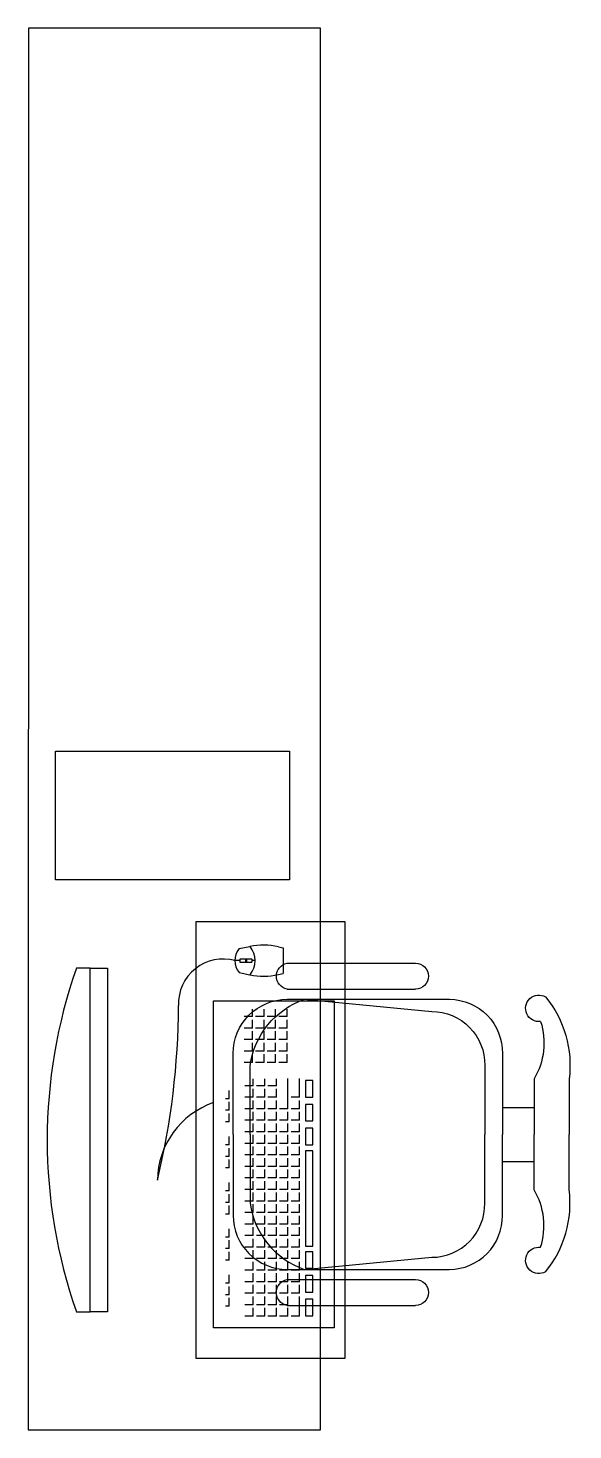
# Model space of a CAD drawing. Header units: millimetres. Extents: x -13913 to 5993, y 1496 to 3225.
# Drawn here: x -13912.759 to -13911.827, y 1495.603 to 1498.002 of the extents above.
import ezdxf

# ---------------------------------------------------------------- set-up
doc = ezdxf.new("R2010")
doc.units = ezdxf.units.MM
doc.layers.add('P1-MUEBLES', color=7, linetype='Continuous')

# ---------------------------------------------------------------- blocks, each defined once
blk = doc.blocks.new('A$C152fcc00')
at = {"color": 0}
for p, q in [((0.1073, 0.681), (0.3622, 0.681)), ((0.1073, 0.6292), (0.3622, 0.6292)), ((0.535, 0.3942), (0.5981, 0.3942)), ((0.535, 0.2868), (0.5981, 0.2868)), ((0.1073, 0.0518), (0.3622, 0.0518)), ((0.1073, 0), (0.3622, 0))]:
    blk.add_line(p, q, dxfattribs=at)
for points in [[(0.6207, 0.6138, -0.207066), (0.6676, 0.4504), (0.6676, 0.3405)], [(0, 0.3405), (0, 0.5017, -0.414214), (0.1074, 0.6091), (0.4298, 0.6091, -0.418376), (0.535, 0.5017), (0.535, 0.3405)], [(0.0338, 0.3405), (0.0338, 0.4776, -0.28028), (0.1412, 0.6091), (0.3947, 0.585, -0.418376), (0.5, 0.4776), (0.5, 0.3405)], [(0.611, 0.5651, -0.214578), (0.5981, 0.4509), (0.5981, 0.3405)], [(0, 0.3405), (0, 0.1794, 0.414214), (0.1074, 0.0719), (0.4298, 0.0719, 0.418376), (0.535, 0.1794), (0.535, 0.3405)], [(0.0338, 0.3405), (0.0338, 0.2035, 0.28028), (0.1412, 0.0719), (0.3947, 0.096, 0.418376), (0.5, 0.2035), (0.5, 0.3405)], [(0.611, 0.1159, 0.214578), (0.5981, 0.2301), (0.5981, 0.3405)], [(0.6207, 0.0672, 0.207066), (0.6676, 0.2306), (0.6676, 0.3405)]]:
    blk.add_lwpolyline(points, format="xyb", dxfattribs=at)
for centre, radius, start, end in [((0.1121, 0.6551), 0.0263, 100.5781, 259.642), ((0.3622, 0.6551), 0.0259, 270, 90), ((0.6075, 0.5911), 0.0263, 59.8228, 277.5348), ((0.6075, 0.0899), 0.0263, 82.4652, 300.1772), ((0.1122, 0.0258), 0.0263, 100.358, 259.4219), ((0.3622, 0.0259), 0.0259, 270, 90)]:
    blk.add_arc(centre, radius, start, end, dxfattribs=at)
blk = doc.blocks.new('Pc')
at = {"color": 0}
blk.add_lwpolyline([(0.46, 8.857), (0.46, 9.658, -0.170419), (20.38, 9.658), (20.38, 8.857), (0.46, 8.857), (0.46, 7.869), (20.38, 7.869), (20.38, 8.857)], format="xyb", dxfattribs=at)
blk = doc.blocks.new('keyboard')
for p, q in [((0, 6.973), (18.96, 6.973)), ((0, 0), (0, 6.973)), ((18.96, 6.973), (18.96, 0)), ((1.249, 6.077), (1.249, 6.283)), ((1.249, 6.077), (1.735, 6.077)), ((1.917, 6.077), (1.917, 6.283)), ((1.917, 6.077), (2.403, 6.077)), ((2.586, 6.077), (2.586, 6.283)), ((2.586, 6.077), (3.072, 6.077)), ((3.922, 6.077), (3.922, 6.283)), ((3.922, 6.077), (4.408, 6.077)), ((4.59, 6.077), (4.59, 6.283)), ((4.59, 6.077), (5.076, 6.077)), ((5.259, 6.077), (5.259, 6.283)), ((5.259, 6.077), (5.745, 6.077)), ((6.595, 6.077), (6.595, 6.283)), ((6.595, 6.077), (7.081, 6.077)), ((7.263, 6.077), (7.263, 6.283)), ((7.263, 6.077), (7.749, 6.077)), ((7.932, 6.077), (7.932, 6.283)), ((7.932, 6.077), (8.418, 6.077)), ((9.268, 6.077), (9.268, 6.283)), ((9.268, 6.077), (9.754, 6.077)), ((9.936, 6.077), (9.936, 6.283)), ((9.936, 6.077), (10.422, 6.077)), ((10.605, 6.077), (10.605, 6.283)), ((10.605, 6.077), (11.091, 6.077)), ((11.941, 6.077), (11.941, 6.283)), ((11.941, 6.077), (12.427, 6.077)), ((12.609, 6.077), (12.609, 6.283)), ((12.609, 6.077), (13.095, 6.077)), ((13.278, 6.077), (13.278, 6.283)), ((13.278, 6.077), (13.764, 6.077)), ((0.668, 4.678), (0.668, 5.164)), ((1.337, 4.678), (1.337, 5.164)), ((2.005, 4.678), (2.005, 5.164)), ((2.673, 4.678), (2.673, 5.164)), ((3.341, 4.678), (3.341, 5.164)), ((4.01, 4.678), (4.01, 5.164)), ((4.678, 4.678), (4.678, 5.164)), ((5.346, 4.678), (5.346, 5.164)), ((6.014, 4.678), (6.014, 5.164)), ((6.683, 4.678), (6.683, 5.164)), ((7.351, 4.678), (7.351, 5.164)), ((8.019, 4.678), (8.019, 5.164)), ((8.687, 4.678), (8.687, 5.164)), ((9.356, 4.678), (9.356, 5.164)), ((10.024, 4.678), (10.024, 5.164)), ((10.692, 4.678), (10.692, 5.164)), ((11.36, 4.678), (11.36, 5.164)), ((12.029, 4.678), (12.029, 5.164)), ((12.697, 4.678), (12.697, 5.164)), ((13.365, 4.678), (13.365, 5.164)), ((14.033, 4.678), (14.033, 5.164)), ((15.37, 4.723), (15.37, 5.209)), ((16.038, 4.723), (16.038, 5.209)), ((16.706, 4.723), (16.706, 5.209)), ((17.375, 4.723), (17.375, 5.209)), ((18.043, 4.723), (18.043, 5.209)), ((0.668, 4.678), (1.154, 4.678)), ((0.668, 4.01), (0.668, 4.495)), ((1.337, 4.678), (1.822, 4.678)), ((1.337, 4.01), (1.337, 4.495)), ((2.005, 4.678), (2.491, 4.678)), ((2.005, 4.01), (2.005, 4.495)), ((2.673, 4.678), (3.159, 4.678)), ((2.673, 4.01), (2.673, 4.495)), ((3.341, 4.678), (3.827, 4.678)), ((3.341, 4.01), (3.341, 4.495)), ((4.01, 4.678), (4.495, 4.678)), ((4.01, 4.01), (4.01, 4.495)), ((4.678, 4.678), (5.164, 4.678)), ((4.678, 4.01), (4.678, 4.495)), ((5.346, 4.678), (5.832, 4.678)), ((5.346, 4.01), (5.346, 4.495)), ((6.014, 4.678), (6.5, 4.678)), ((6.014, 4.01), (6.014, 4.495)), ((6.683, 4.678), (7.168, 4.678)), ((6.683, 4.01), (6.683, 4.495)), ((7.351, 4.678), (7.837, 4.678)), ((7.351, 4.01), (7.351, 4.495)), ((8.019, 4.678), (8.505, 4.678)), ((8.019, 4.01), (8.019, 4.495)), ((8.687, 4.678), (9.173, 4.678)), ((8.687, 4.01), (8.687, 4.495)), ((9.356, 4.678), (9.841, 4.678)), ((9.356, 4.01), (9.356, 4.495)), ((10.024, 4.678), (10.51, 4.678)), ((10.024, 4.01), (10.024, 4.495)), ((10.692, 4.678), (11.178, 4.678)), ((10.692, 4.01), (10.692, 4.495)), ((11.36, 4.678), (11.846, 4.678)), ((11.36, 4.01), (11.36, 4.495)), ((12.029, 4.678), (12.514, 4.678)), ((12.029, 4.01), (12.029, 4.495)), ((12.697, 4.678), (13.183, 4.678)), ((12.697, 4.01), (12.697, 4.495)), ((13.365, 4.678), (13.851, 4.678)), ((13.365, 4.01), (13.365, 4.495)), ((14.033, 4.678), (14.439, 4.678)), ((14.033, 4.01), (14.033, 4.495)), ((15.37, 4.723), (15.856, 4.723)), ((15.37, 4.054), (15.37, 4.54)), ((16.038, 4.723), (16.524, 4.723)), ((16.038, 4.054), (16.038, 4.54)), ((16.706, 4.723), (17.192, 4.723)), ((16.706, 4.054), (16.706, 4.54)), ((17.375, 4.723), (17.86, 4.723)), ((17.375, 4.054), (17.375, 4.54)), ((18.043, 4.723), (18.469, 4.723)), ((18.043, 4.054), (18.043, 4.54)), ((0.668, 4.01), (1.154, 4.01)), ((0.668, 3.341), (0.668, 3.827)), ((0.668, 3.341), (1.154, 3.341)), ((1.337, 4.01), (1.822, 4.01)), ((1.337, 3.341), (1.337, 3.827)), ((1.337, 3.341), (1.822, 3.341)), ((2.005, 4.01), (2.491, 4.01)), ((2.005, 3.341), (2.005, 3.827)), ((2.005, 3.341), (2.491, 3.341)), ((2.673, 4.01), (3.159, 4.01)), ((2.673, 3.341), (2.673, 3.827)), ((2.673, 3.341), (3.159, 3.341)), ((3.341, 4.01), (3.827, 4.01)), ((3.341, 3.341), (3.341, 3.827)), ((3.341, 3.341), (3.827, 3.341)), ((4.01, 4.01), (4.495, 4.01)), ((4.01, 3.341), (4.01, 3.827)), ((4.01, 3.341), (4.495, 3.341)), ((4.678, 4.01), (5.164, 4.01)), ((4.678, 3.341), (4.678, 3.827)), ((4.678, 3.341), (5.164, 3.341)), ((5.346, 4.01), (5.832, 4.01)), ((5.346, 3.341), (5.346, 3.827)), ((5.346, 3.341), (5.832, 3.341)), ((6.014, 4.01), (6.5, 4.01)), ((6.014, 3.341), (6.014, 3.827)), ((6.014, 3.341), (6.5, 3.341)), ((6.683, 4.01), (7.168, 4.01)), ((6.683, 3.341), (6.683, 3.827)), ((6.683, 3.341), (7.168, 3.341)), ((7.351, 4.01), (7.837, 4.01)), ((7.351, 3.341), (7.351, 3.827)), ((7.351, 3.341), (7.837, 3.341)), ((8.019, 4.01), (8.505, 4.01)), ((8.019, 3.341), (8.019, 3.827)), ((8.019, 3.341), (8.505, 3.341)), ((8.687, 4.01), (9.173, 4.01)), ((8.687, 3.341), (8.687, 3.827)), ((8.687, 3.341), (9.173, 3.341)), ((9.356, 4.01), (9.841, 4.01)), ((9.356, 3.341), (9.356, 3.827)), ((9.356, 3.341), (9.841, 3.341)), ((10.024, 4.01), (10.51, 4.01)), ((10.024, 3.341), (10.024, 3.827)), ((10.024, 3.341), (10.51, 3.341)), ((10.692, 4.01), (11.178, 4.01)), ((10.692, 3.341), (10.692, 3.827)), ((10.692, 3.341), (11.178, 3.341)), ((11.36, 4.01), (11.846, 4.01)), ((11.36, 3.341), (11.36, 3.827)), ((11.36, 3.341), (11.846, 3.341)), ((12.029, 4.01), (12.514, 4.01)), ((12.029, 3.341), (12.029, 3.827)), ((12.029, 3.341), (12.514, 3.341)), ((12.697, 4.01), (13.183, 4.01)), ((12.697, 3.341), (12.697, 3.827)), ((12.697, 3.341), (13.183, 3.341)), ((13.365, 4.01), (13.851, 4.01)), ((13.365, 3.341), (13.365, 3.827)), ((13.365, 3.341), (13.851, 3.341)), ((14.033, 4.01), (14.439, 4.01)), ((14.033, 3.341), (14.033, 3.827)), ((14.033, 3.341), (14.439, 3.341)), ((15.37, 4.054), (15.856, 4.054)), ((15.37, 3.386), (15.37, 3.872)), ((15.37, 3.386), (15.856, 3.386)), ((16.038, 4.054), (16.524, 4.054)), ((16.038, 3.386), (16.038, 3.872)), ((16.038, 3.386), (16.524, 3.386)), ((16.706, 4.054), (17.192, 4.054)), ((16.706, 3.386), (16.706, 3.872)), ((16.706, 3.386), (17.192, 3.386)), ((17.375, 4.054), (17.86, 4.054)), ((17.375, 3.386), (17.375, 3.872)), ((17.375, 3.386), (17.86, 3.386)), ((18.043, 4.054), (18.469, 4.054)), ((18.043, 3.386), (18.043, 3.872)), ((18.043, 3.386), (18.469, 3.386)), ((0.668, 2.673), (0.668, 3.159)), ((0.668, 2.673), (1.154, 2.673)), ((0.668, 2.005), (0.668, 2.491)), ((1.337, 2.673), (1.337, 3.159)), ((1.337, 2.673), (1.822, 2.673)), ((2.005, 2.673), (2.005, 3.159)), ((2.005, 2.673), (2.491, 2.673)), ((2.005, 2.005), (2.005, 2.491)), ((2.673, 2.673), (2.673, 3.159)), ((2.673, 2.673), (3.159, 2.673)), ((2.673, 2.005), (2.673, 2.491)), ((3.341, 2.673), (3.341, 3.159)), ((3.341, 2.673), (3.827, 2.673)), ((3.341, 2.005), (3.341, 2.491)), ((4.01, 2.673), (4.01, 3.159)), ((4.01, 2.673), (4.495, 2.673)), ((4.01, 2.005), (4.01, 2.491)), ((4.678, 2.673), (4.678, 3.159)), ((4.678, 2.673), (5.164, 2.673)), ((4.678, 2.005), (4.678, 2.491)), ((5.346, 2.673), (5.346, 3.159)), ((5.346, 2.673), (5.832, 2.673)), ((5.346, 2.005), (5.346, 2.491)), ((6.014, 2.673), (6.014, 3.159)), ((6.014, 2.673), (6.5, 2.673)), ((6.014, 2.005), (6.014, 2.491)), ((6.683, 2.673), (6.683, 3.159)), ((6.683, 2.673), (7.168, 2.673)), ((6.683, 2.005), (6.683, 2.491)), ((7.351, 2.673), (7.351, 3.159)), ((7.351, 2.673), (7.837, 2.673)), ((7.351, 2.005), (7.351, 2.491)), ((8.019, 2.673), (8.019, 3.159)), ((8.019, 2.673), (8.505, 2.673)), ((8.019, 2.005), (8.019, 2.491)), ((8.687, 2.673), (8.687, 3.159)), ((8.687, 2.673), (9.173, 2.673)), ((8.687, 2.005), (8.687, 2.491)), ((9.356, 2.673), (9.356, 3.159)), ((9.356, 2.673), (9.841, 2.673)), ((9.356, 2.005), (9.356, 2.491)), ((10.024, 2.673), (10.024, 3.159)), ((10.024, 2.673), (10.51, 2.673)), ((10.024, 2.005), (10.024, 2.491)), ((10.692, 2.673), (10.692, 3.159)), ((10.692, 2.673), (11.178, 2.673)), ((10.692, 2.005), (10.692, 2.491)), ((11.36, 2.673), (11.36, 3.159)), ((11.36, 2.673), (11.846, 2.673)), ((11.36, 2.005), (11.36, 2.491)), ((12.029, 2.673), (12.029, 3.159)), ((12.029, 2.673), (12.514, 2.673)), ((12.029, 2.005), (12.029, 2.491)), ((12.697, 2.673), (12.697, 3.159)), ((12.697, 2.673), (14.449, 2.673)), ((12.697, 2.005), (12.697, 2.491)), ((13.365, 2.005), (13.365, 2.491)), ((15.37, 2.718), (15.37, 3.204)), ((15.37, 2.718), (15.856, 2.718)), ((16.038, 2.718), (16.038, 3.204)), ((16.038, 2.718), (16.524, 2.718)), ((16.706, 2.718), (16.706, 3.204)), ((16.706, 2.718), (17.192, 2.718)), ((17.375, 2.718), (17.375, 3.204)), ((17.375, 2.718), (17.86, 2.718)), ((18.043, 2.718), (18.043, 3.204)), ((18.043, 2.718), (18.469, 2.718)), ((0.668, 2.005), (1.825, 2.005)), ((2.005, 2.005), (2.491, 2.005)), ((2.673, 2.005), (3.159, 2.005)), ((3.341, 2.005), (3.827, 2.005)), ((4.01, 2.005), (4.495, 2.005)), ((4.678, 2.005), (5.164, 2.005)), ((5.346, 2.005), (5.832, 2.005)), ((6.014, 2.005), (6.5, 2.005)), ((6.683, 2.005), (7.168, 2.005)), ((7.351, 2.005), (7.837, 2.005)), ((8.019, 2.005), (8.505, 2.005)), ((8.687, 2.005), (9.173, 2.005)), ((9.356, 2.005), (9.841, 2.005)), ((10.024, 2.005), (10.51, 2.005)), ((10.692, 2.005), (11.178, 2.005)), ((11.36, 2.005), (11.846, 2.005)), ((12.029, 2.005), (12.514, 2.005)), ((12.697, 2.005), (13.183, 2.005)), ((13.365, 2.005), (14.45, 2.005)), ((18.96, 0), (0, 0))]:
    blk.add_line(p, q)
at = {"flags": 128}
for points in [[(1.655, 1.653), (0.696, 1.653), (0.696, 1.235), (1.655, 1.235)], [(3.033, 1.653), (2.074, 1.653), (2.074, 1.235), (3.033, 1.235)], [(4.41, 1.653), (3.451, 1.653), (3.451, 1.235), (4.41, 1.235)], [(10.264, 1.653), (4.73, 1.653), (4.73, 1.235), (10.264, 1.235)], [(11.572, 1.653), (10.613, 1.653), (10.613, 1.235), (11.572, 1.235)], [(12.949, 1.653), (11.99, 1.653), (11.99, 1.235), (12.949, 1.235)], [(14.327, 1.653), (13.368, 1.653), (13.368, 1.235), (14.327, 1.235)]]:
    blk.add_lwpolyline(points, close=True, dxfattribs=at)
blk = doc.blocks.new('keyboard1')
at = {"color": 0}
blk.add_arc((8.487, 5.4), 4.83, 19.00851, 89.14607, dxfattribs=at)
blk.add_blockref('keyboard', (0, 0), dxfattribs=at)
blk = doc.blocks.new('Mouse')
at = {"color": 0}
for p, q in [((0.053, 2.536), (-0.071, 1.925)), ((0.654, 2.457), (0.654, 1.833)), ((0.792, 2.507), (0.704, 2.507)), ((0.748, 2.507), (0.748, 2.789)), ((0.842, 1.833), (0.842, 2.457)), ((1.443, 2.536), (1.567, 1.925)), ((0.842, 2.17), (0.654, 2.17)), ((0.842, 2.12), (0.654, 2.12)), ((0.704, 1.783), (0.792, 1.783)), ((0.748, 1.623), (0.748, 1.783)), ((-0.059, 0.267), (0, 0)), ((1.555, 0.267), (1.496, 0)), ((1.496, 0), (0, 0))]:
    blk.add_line(p, q, dxfattribs=at)
for centre, radius, start, end in [((-1.679, 50.001), 43.95, 256.45285, 269.78728), ((-1.738, 3.475), 2.579, 344.56997, 92.32461), ((0.748, 1.707), 1.082, 50.05724, 129.94276), ((0.704, 2.457), 0.05, 90, 180), ((0.792, 2.457), 0.05, 0, 90), ((3.848, 1.126), 4, 168.47819, 192.3893), ((0.748, 2.972), 1.349, 232.37792, 307.62208), ((0.704, 1.833), 0.05, 180, 270), ((0.792, 1.833), 0.05, 270, 0), ((-2.352, 1.126), 4, 347.6107, 11.52181)]:
    blk.add_arc(centre, radius, start, end, dxfattribs=at)

msp = doc.modelspace()

# ---------------------------------------------------------------- linework, layer by layer
at = {"layer": 'P1-MUEBLES'}
for points in [[(-13912.758, 1498.0018), (-13912.7588, 1495.6026), (-13912.2588, 1495.6026), (-13912.2588, 1498.0018)], [(-13912.3119, 1496.7641), (-13912.3119, 1496.5441), (-13912.7119, 1496.5441), (-13912.7119, 1496.7641)], [(-13912.4422, 1496.473), (-13912.2173, 1496.473), (-13912.2173, 1495.7248), (-13912.4715, 1495.7248), (-13912.4715, 1496.473)]]:
    msp.add_lwpolyline(points, close=True, dxfattribs=at)

# ---------------------------------------------------------------- block references
for name, p, xscale, yscale, zscale, rotation in [('Mouse', (-13912.3228, 1496.3837), 0.02952755903243087, 0.02952755903243087, 0.02952755903243087, 89.99999999999999), ('Pc', (-13912.3908, 1496.4066), -0.02952755903243088, 0.02952755903243088, 0.02952755903243088, 90), ('A$C152fcc00', (-13912.4081, 1496.4015), -0.8604487381586139, 0.8604487381586139, 0.8604487381586139, 180), ('keyboard1', (-13912.2356, 1495.7774), 0.02952755903243087, 0.02952755903243087, 0.02952755903243087, 89.99999999999999)]:
    msp.add_blockref(name, p, dxfattribs=dict(at, xscale=xscale, yscale=yscale, zscale=zscale, rotation=rotation))

doc.saveas('drawing.dxf')
